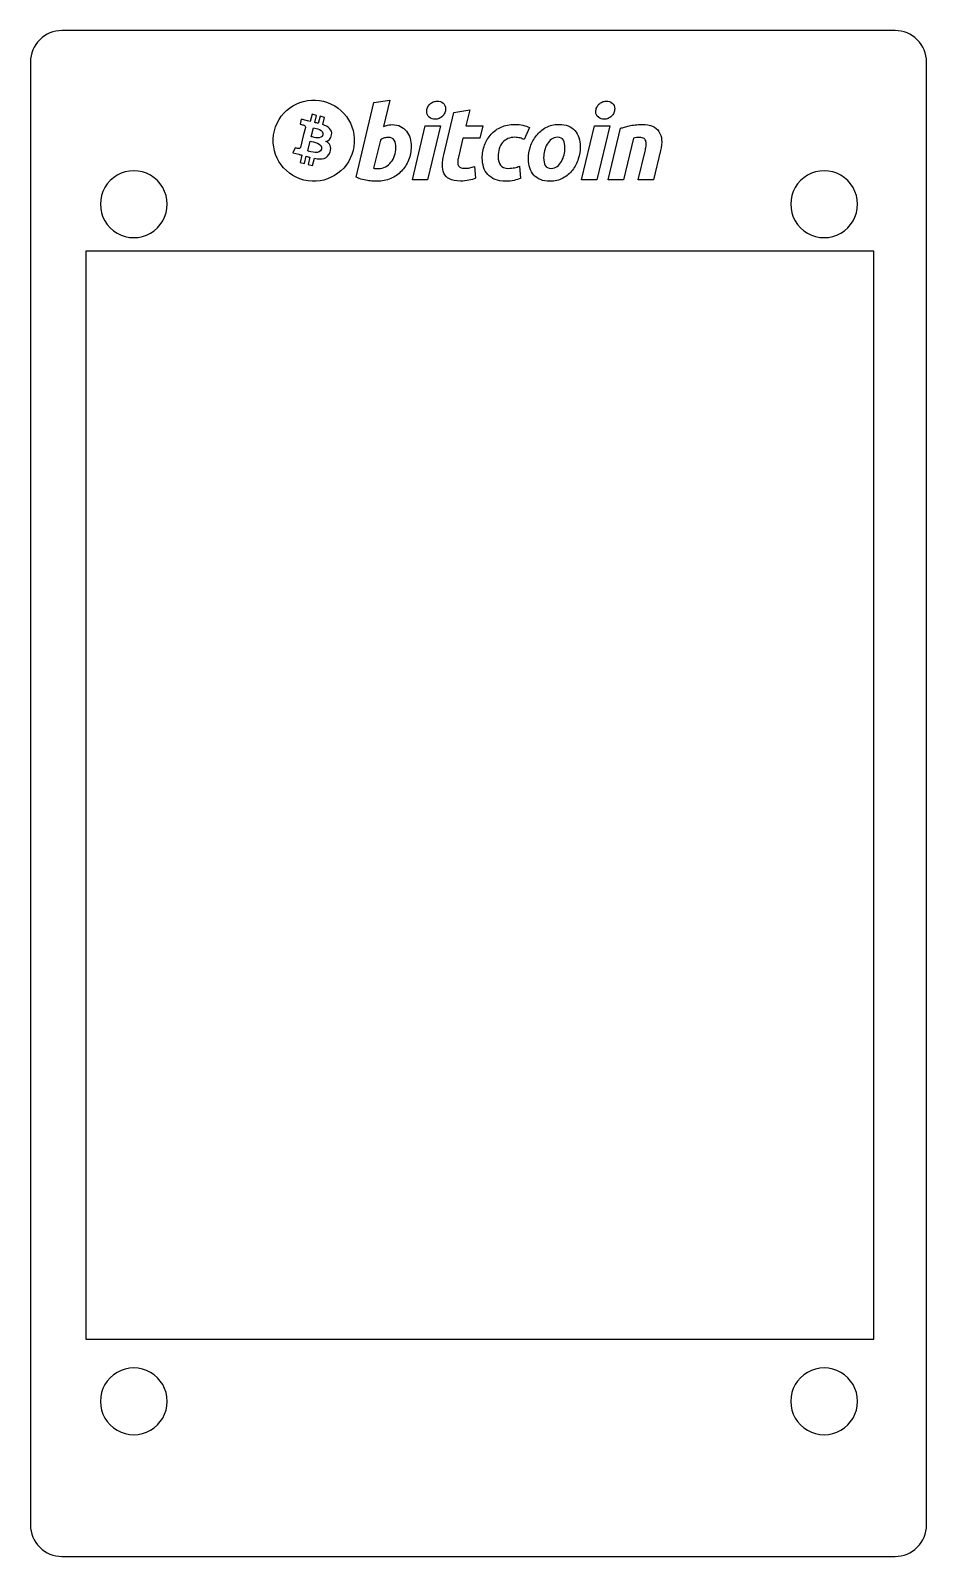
# Model space of a CAD drawing. Extents: x 2 to 59, y 198.2 to 295.2.
import ezdxf

# ---------------------------------------------------------------- set-up
doc = ezdxf.new("R2010")
doc.units = 0
doc.layers.get('0').update_dxf_attribs({"linetype": 'CONTINUOUS'})

msp = doc.modelspace()

# ---------------------------------------------------------------- linework, layer by layer
at = {"color": 1}
for p, q in [((57.034957, 295.177959), (4.034957, 295.177959)), ((2.034957, 293.177959), (2.034957, 200.17796)), ((59.034958, 200.17796), (59.034958, 293.177959)), ((10.72884, 284.137465), (10.72884, 284.137465)), ((54.645441, 284.137465), (54.645441, 284.137465)), ((55.688465, 281.142937), (5.556464, 281.142937)), ((5.556464, 281.142937), (5.556464, 211.99441)), ((55.688465, 211.99441), (55.688465, 281.142937)), ((5.556464, 211.99441), (55.688465, 211.99441)), ((10.72884, 208.039064), (10.72884, 208.039064)), ((54.645441, 208.039064), (54.645441, 208.039064)), ((4.034957, 198.177958), (57.034957, 198.177958))]:
    msp.add_line(p, q, dxfattribs=at)
at = {"color": 5}
for p, q in [((22.75696, 285.84971), (23.886877, 290.597846)), ((23.886877, 290.597846), (24.898972, 290.7547)), ((24.898972, 290.7547), (24.494457, 289.069783)), ((28.970772, 289.977033), (29.983348, 290.133887)), ((29.983348, 290.133887), (29.734722, 289.121308)), ((19.261071, 289.532598), (19.18575, 289.230178)), ((19.651555, 289.435098), (19.261071, 289.532598)), ((19.651232, 289.433646), (19.65155, 289.435101)), ((19.948088, 289.856145), (19.832039, 289.391147)), ((20.230989, 289.78558), (19.948088, 289.856145)), ((20.117361, 289.329695), (20.230989, 289.78558)), ((20.457038, 289.72921), (20.344135, 289.276308)), ((20.740182, 289.658646), (20.457038, 289.72921)), ((20.624133, 289.193486), (20.740182, 289.658646)), ((26.33401, 285.685927), (27.15038, 289.121164)), ((27.15038, 289.121164), (28.123602, 289.121164)), ((28.123602, 289.121164), (27.300621, 285.685927)), ((28.33053, 287.273328), (28.970772, 289.977033)), ((29.734722, 289.121308), (30.818995, 289.121308)), ((30.818995, 289.121308), (30.623187, 288.324696)), ((37.089723, 285.685927), (37.906013, 289.121164)), ((37.906013, 289.121164), (38.879719, 289.121164)), ((38.879719, 289.121164), (38.057061, 285.685927)), ((19.390749, 288.482439), (19.205588, 287.740102)), ((19.523331, 289.014373), (19.391152, 288.484456)), ((19.673329, 287.521391), (19.828893, 288.144696)), ((19.900022, 288.429939), (20.040991, 288.99526)), ((24.291796, 288.214061), (23.86099, 286.424708)), ((29.545367, 288.324696), (29.258271, 287.123005)), ((30.623187, 288.324696), (29.545367, 288.324696)), ((33.781132, 289.010809), (33.447829, 288.252744)), ((38.785816, 285.686492), (39.57646, 288.964954)), ((40.392829, 288.34439), (39.759281, 285.686492)), ((18.870024, 287.724214), (18.72938, 287.400021)), ((18.72938, 287.400021), (19.097926, 287.308087)), ((19.299783, 287.256069), (19.182524, 286.785587)), ((19.465346, 286.715023), (19.581395, 287.180585)), ((19.807039, 287.121956), (19.691395, 286.658732)), ((40.699603, 285.68625), (41.130569, 287.502134)), ((42.117341, 287.541085), (41.672584, 285.68625)), ((19.182524, 286.785587), (19.465346, 286.715023)), ((19.691395, 286.658732), (19.974539, 286.588168)), ((19.974539, 286.588168), (20.091717, 287.057683)), ((30.276895, 286.528812), (30.349074, 285.783976)), ((33.13452, 286.554443), (33.206777, 285.777347)), ((27.300621, 285.685927), (26.33401, 285.685927)), ((38.057061, 285.685927), (37.089723, 285.685927)), ((39.759281, 285.686492), (38.785816, 285.686492)), ((41.672584, 285.68625), (40.699603, 285.68625))]:
    msp.add_line(p, q, dxfattribs=at)
at = {"color": 1}
for points in [[(4.034957, 295.177959), (3.504524, 295.177959), (2.995816, 294.967246), (2.620743, 294.592173)], [(58.449171, 294.592173), (58.074098, 294.967246), (57.56539, 295.17796), (57.034957, 295.177959)], [(2.620743, 294.592173), (2.24567, 294.2171), (2.034957, 293.708392), (2.034957, 293.177959)], [(59.034958, 293.177959), (59.034958, 293.708393), (58.824244, 294.217101), (58.449171, 294.592173)], [(9.667079, 285.977489), (9.009814, 286.357064), (8.199954, 286.357064), (7.54269, 285.977489)], [(53.583463, 285.976864), (52.926309, 286.356273), (52.116661, 286.356273), (51.459507, 285.976864)], [(7.54269, 285.977489), (6.885426, 285.597914), (6.480661, 284.89646), (6.480929, 284.137465)], [(10.72884, 284.137465), (10.729108, 284.89646), (10.324343, 285.597914), (9.667079, 285.977489)], [(51.459507, 285.976864), (50.802353, 285.597456), (50.397529, 284.896281), (50.397529, 284.137465)], [(54.645441, 284.137465), (54.645441, 284.896281), (54.240617, 285.597456), (53.583463, 285.976864)], [(6.480929, 284.137465), (6.480661, 283.37847), (6.885426, 282.677015), (7.54269, 282.297441)], [(9.667079, 282.297441), (10.324343, 282.677015), (10.729108, 283.37847), (10.72884, 284.137465)], [(50.397529, 284.137465), (50.397529, 283.378649), (50.802353, 282.677473), (51.459507, 282.298065)], [(53.583463, 282.298065), (54.240617, 282.677473), (54.645441, 283.378649), (54.645441, 284.137465)], [(7.54269, 282.297441), (8.199954, 281.917866), (9.009814, 281.917866), (9.667079, 282.297441)], [(51.459507, 282.298065), (52.116661, 281.918657), (52.926309, 281.918657), (53.583463, 282.298065)], [(7.54269, 209.879088), (6.885426, 209.499513), (6.480661, 208.798059), (6.480929, 208.039064)], [(9.667079, 209.879088), (9.009814, 210.258663), (8.199954, 210.258663), (7.54269, 209.879088)], [(10.72884, 208.039064), (10.729108, 208.798059), (10.324343, 209.499513), (9.667079, 209.879088)], [(51.459507, 209.878463), (50.802353, 209.499055), (50.397529, 208.79788), (50.397529, 208.039064)], [(53.583463, 209.878463), (52.926309, 210.257872), (52.116661, 210.257872), (51.459507, 209.878463)], [(54.645441, 208.039064), (54.645441, 208.79788), (54.240617, 209.499055), (53.583463, 209.878463)], [(6.480929, 208.039064), (6.480661, 207.280069), (6.885426, 206.578614), (7.54269, 206.19904)], [(9.667079, 206.19904), (10.324343, 206.578614), (10.729108, 207.280069), (10.72884, 208.039064)], [(50.397529, 208.039064), (50.397529, 207.280248), (50.802353, 206.579072), (51.459507, 206.199664)], [(53.583463, 206.199664), (54.240617, 206.579072), (54.645441, 207.280248), (54.645441, 208.039064)], [(7.54269, 206.19904), (8.199954, 205.819465), (9.009814, 205.819465), (9.667079, 206.19904)], [(51.459507, 206.199664), (52.116661, 205.820256), (52.926309, 205.820256), (53.583463, 206.199664)], [(2.034957, 200.17796), (2.034956, 199.647526), (2.24567, 199.138818), (2.620743, 198.763745)], [(58.449171, 198.763745), (58.824244, 199.138818), (59.034958, 199.647526), (59.034958, 200.17796)], [(2.620743, 198.763745), (2.995816, 198.388672), (3.504524, 198.177958), (4.034957, 198.177958)], [(57.034957, 198.177958), (57.56539, 198.177958), (58.074098, 198.388672), (58.449171, 198.763745)]]:
    msp.add_open_spline(points, degree=3, dxfattribs=at)
at = {"color": 5}
for points in [[(17.550931, 288.798744), (17.895365, 290.181484), (19.295686, 291.022853), (20.677859, 290.678177)], [(20.677859, 290.678177), (22.060518, 290.333498), (22.901728, 288.933019), (22.557131, 287.550522)], [(27.241669, 290.029467), (27.241669, 290.120758), (27.260137, 290.206403), (27.296912, 290.287209)], [(27.296912, 290.287209), (27.33425, 290.367854), (27.383039, 290.437289), (27.444171, 290.496321)], [(27.444171, 290.496321), (27.505218, 290.55487), (27.575944, 290.601643), (27.656266, 290.636804)], [(27.656266, 290.636804), (27.737073, 290.671563), (27.82312, 290.688982), (27.91465, 290.688982)], [(27.91465, 290.688982), (28.04949, 290.688982), (28.171185, 290.648822), (28.280135, 290.568337)], [(28.280135, 290.568337), (28.388683, 290.487451), (28.44328, 290.364306), (28.44328, 290.199225)], [(28.44328, 290.199225), (28.44328, 290.107612), (28.424812, 290.021644), (28.387717, 289.941001)], [(37.997704, 290.029467), (37.997704, 290.120758), (38.01649, 290.206403), (38.053349, 290.287209)], [(38.053349, 290.287209), (38.090205, 290.367854), (38.139238, 290.437289), (38.200364, 290.496321)], [(38.200364, 290.496321), (38.261171, 290.55487), (38.332542, 290.601643), (38.412703, 290.636804)], [(38.412703, 290.636804), (38.493028, 290.671563), (38.578994, 290.688982), (38.670204, 290.688982)], [(38.670204, 290.688982), (38.805445, 290.688982), (38.92754, 290.648822), (39.036252, 290.568337)], [(39.036252, 290.568337), (39.145041, 290.487451), (39.199878, 290.364306), (39.199878, 290.199225)], [(39.199878, 290.199225), (39.199878, 290.107612), (39.180352, 290.021644), (39.143832, 289.941001)], [(19.18575, 289.230178), (19.325804, 289.198081), (19.394325, 289.181039), (19.391314, 289.17905)], [(19.391314, 289.17905), (19.506071, 289.15042), (19.526798, 289.074534), (19.523331, 289.014373)], [(19.832039, 289.391147), (19.770427, 289.405178), (19.709944, 289.41905), (19.651232, 289.433646)], [(20.344135, 289.276308), (20.2697, 289.294856), (20.193247, 289.312356), (20.117361, 289.329695)], [(21.191795, 288.542357), (21.243166, 288.885745), (20.981714, 289.070341), (20.624133, 289.193486)], [(24.494457, 289.069783), (24.581069, 289.108817), (24.668328, 289.139059), (24.755424, 289.161075)], [(24.755424, 289.161075), (24.842601, 289.182686), (24.936149, 289.193977), (25.03607, 289.193977)], [(25.03607, 289.193977), (25.245424, 289.193977), (25.426148, 289.156478), (25.578165, 289.082848)], [(25.578165, 289.082848), (25.730826, 289.008494), (25.856794, 288.908333), (25.957842, 288.782365)], [(27.405219, 289.660356), (27.295782, 289.740354), (27.241669, 289.863501), (27.241669, 290.029467)], [(27.771024, 289.53971), (27.636105, 289.53971), (27.513846, 289.579872), (27.405219, 289.660356)], [(28.028847, 289.591725), (27.947959, 289.556404), (27.862313, 289.53971), (27.771024, 289.53971)], [(28.240942, 289.731887), (28.180379, 289.673258), (28.109008, 289.626646), (28.028847, 289.591725)], [(28.387717, 289.941001), (28.350861, 289.860356), (28.302072, 289.79092), (28.240942, 289.731887)], [(31.981942, 289.043469), (32.235894, 289.156373), (32.520408, 289.213308), (32.833797, 289.213308)], [(32.833797, 289.213308), (33.030004, 289.213308), (33.205327, 289.19476), (33.359519, 289.157582)], [(33.359519, 289.157582), (33.51444, 289.120082), (33.654439, 289.071615), (33.781132, 289.010809)], [(34.822606, 289.014437), (35.061559, 289.146856), (35.336395, 289.21347), (35.645106, 289.21347)], [(35.645106, 289.21347), (35.871557, 289.21347), (36.07091, 289.178227), (36.243329, 289.10863)], [(36.243329, 289.10863), (36.414861, 289.039194), (36.556151, 288.940727), (36.667845, 288.81476)], [(38.161333, 289.660356), (38.052301, 289.740354), (37.997704, 289.863501), (37.997704, 290.029467)], [(38.526736, 289.53971), (38.391896, 289.53971), (38.26964, 289.579872), (38.161333, 289.660356)], [(38.785284, 289.591725), (38.704234, 289.556404), (38.618591, 289.53971), (38.526736, 289.53971)], [(38.997379, 289.731887), (38.936091, 289.673258), (38.865527, 289.626646), (38.785284, 289.591725)], [(39.143832, 289.941001), (39.107298, 289.860356), (39.058186, 289.79092), (38.997379, 289.731887)], [(39.820813, 289.040276), (39.910329, 289.068341), (40.010249, 289.094388), (40.121861, 289.117938)], [(40.121861, 289.117938), (40.232264, 289.14229), (40.356861, 289.161969), (40.493876, 289.177212)], [(40.493876, 289.177212), (40.630732, 289.192774), (40.787021, 289.200355), (40.960328, 289.200355)], [(40.960328, 289.200355), (41.470165, 289.200355), (41.821698, 289.051889), (42.015648, 288.75584)], [(19.429556, 285.671251), (18.047461, 286.016008), (17.206012, 287.416327), (17.550931, 288.798744)], [(19.420669, 288.475019), (19.411151, 288.477347), (19.401074, 288.479938), (19.390749, 288.48244)], [(19.391152, 288.484456), (19.399137, 288.482445), (19.409379, 288.479455), (19.420669, 288.475018)], [(19.828893, 288.144696), (20.020828, 288.096793), (20.636311, 288.001874), (20.544859, 287.635264)], [(20.632441, 288.547437), (20.552602, 288.2276), (20.059781, 288.390101), (19.900022, 288.429939)], [(20.040991, 288.99526), (20.200748, 288.955422), (20.715585, 288.881067), (20.632441, 288.547437)], [(20.830262, 288.126553), (21.015263, 288.169294), (21.154618, 288.290987), (21.191795, 288.542357)], [(21.090425, 287.439779), (21.213569, 287.791391), (21.084294, 287.994214), (20.830262, 288.126553)], [(24.556716, 288.351559), (24.458409, 288.329381), (24.370505, 288.283333), (24.291796, 288.214061)], [(24.79486, 288.384141), (24.733488, 288.384141), (24.654619, 288.372447), (24.556716, 288.351559)], [(25.180182, 288.207769), (25.110584, 288.325108), (24.981876, 288.384141), (24.79486, 288.384141)], [(25.284697, 287.717932), (25.284697, 287.927044), (25.249859, 288.089867), (25.180182, 288.207769)], [(25.957842, 288.782365), (26.057439, 288.655752), (26.131631, 288.507768), (26.179616, 288.338172)], [(26.179616, 288.338172), (26.227195, 288.168091), (26.251067, 287.985271), (26.251067, 287.789626)], [(30.920089, 287.893794), (31.015654, 288.155246), (31.153314, 288.383874), (31.331863, 288.580003)], [(31.331863, 288.580003), (31.509846, 288.775244), (31.726621, 288.929922), (31.981942, 289.043469)], [(32.834038, 288.390083), (32.511296, 288.390083), (32.256296, 288.278873), (32.06646, 288.057261)], [(33.176779, 288.347424), (33.083312, 288.376213), (32.969036, 288.390083), (32.834038, 288.390083)], [(33.447829, 288.252744), (33.36073, 288.288067), (33.270328, 288.319196), (33.176779, 288.347424)], [(33.839706, 287.795972), (33.924383, 288.057424), (34.049785, 288.292262), (34.215591, 288.501052)], [(34.215591, 288.501052), (34.380268, 288.710164), (34.583574, 288.881131), (34.822606, 289.014437)], [(35.175508, 288.266293), (35.066557, 288.183149), (34.975186, 288.078551), (34.901476, 287.952666)], [(35.553893, 288.390083), (35.410669, 288.390083), (35.283894, 288.348471), (35.175508, 288.266293)], [(35.932846, 288.207422), (35.863329, 288.328955), (35.736797, 288.390083), (35.553893, 288.390083)], [(36.037602, 287.697827), (36.037602, 287.915246), (36.002603, 288.085407), (35.932846, 288.207422)], [(36.667845, 288.81476), (36.778409, 288.688147), (36.862359, 288.539518), (36.918731, 288.367262)], [(36.918731, 288.367262), (36.975584, 288.195649), (37.003651, 288.004761), (37.003651, 287.795972)], [(39.57646, 288.964954), (39.649765, 288.986404), (39.731781, 289.012211), (39.820813, 289.040276)], [(40.777988, 288.384068), (40.652023, 288.384068), (40.523716, 288.370519), (40.392829, 288.34439)], [(41.068876, 288.309067), (41.005085, 288.358986), (40.908713, 288.384068), (40.777988, 288.384068)], [(41.18928, 288.112859), (41.172109, 288.192858), (41.131617, 288.258343), (41.068876, 288.309067)], [(41.192828, 287.832134), (41.208148, 287.938342), (41.207354, 288.031971), (41.189283, 288.112859)], [(42.015648, 288.75584), (42.209519, 288.459794), (42.243065, 288.054713), (42.117341, 287.541085)], [(19.07583, 287.672843), (19.077656, 287.670102), (19.009057, 287.687226), (18.870024, 287.724214)], [(19.205588, 287.740102), (19.191557, 287.705263), (19.155911, 287.653085), (19.07583, 287.672843)], [(19.097926, 287.308087), (19.166394, 287.290907), (19.233573, 287.273006), (19.299783, 287.256069)], [(22.557131, 287.550522), (22.212453, 286.167862), (20.812134, 285.326655), (19.429556, 285.671251)], [(19.581395, 287.180585), (19.658653, 287.159617), (19.733572, 287.140265), (19.807039, 287.121956)], [(20.544859, 287.635264), (20.45736, 287.283732), (19.865346, 287.47365), (19.673329, 287.521391)], [(20.091717, 287.057683), (20.574456, 286.966312), (20.937601, 287.003166), (21.090425, 287.439779)], [(24.968084, 286.806241), (25.065907, 286.930837), (25.143246, 287.071079), (25.199779, 287.227853)], [(25.199779, 287.227853), (25.25623, 287.384464), (25.284697, 287.547932), (25.284697, 287.717932)], [(26.251067, 287.789626), (26.251067, 287.4889), (26.195986, 287.204949), (26.084697, 286.937208)], [(28.239162, 286.639699), (28.248025, 286.840264), (28.278272, 287.051312), (28.33053, 287.273328)], [(29.258271, 287.123005), (29.231812, 287.023006), (29.216898, 286.929457), (29.212627, 286.842522)], [(30.77654, 287.057587), (30.77654, 287.353553), (30.824443, 287.632504), (30.920089, 287.893794)], [(32.06646, 288.057261), (31.877185, 287.835328), (31.782025, 287.536618), (31.782025, 287.162103)], [(31.782025, 287.162103), (31.782025, 286.940006), (31.830007, 286.760572), (31.926136, 286.623233)], [(33.712851, 287.0117), (33.712851, 287.273312), (33.754785, 287.534924), (33.839706, 287.795972)], [(34.734542, 287.537827), (34.697527, 287.387425), (34.679221, 287.245167), (34.679221, 287.110087)], [(34.901476, 287.952666), (34.826959, 287.825971), (34.77188, 287.687828), (34.734542, 287.537827)], [(35.815347, 286.855328), (35.889377, 286.981216), (35.945183, 287.119764), (35.982442, 287.270087)], [(35.982442, 287.270087), (36.019057, 287.420005), (36.037602, 287.56299), (36.037602, 287.697827)], [(37.003651, 287.795972), (37.003651, 287.535167), (36.962199, 287.273472), (36.87994, 287.01186)], [(41.130569, 287.502134), (41.156869, 287.61544), (41.177504, 287.725117), (41.192828, 287.832134)], [(23.86099, 286.424708), (23.886877, 286.42003), (23.909943, 286.415757), (23.929538, 286.411643)], [(23.929538, 286.411643), (23.948731, 286.407129), (23.969941, 286.403984), (23.990991, 286.401885)], [(23.990991, 286.401887), (24.013409, 286.399373), (24.038974, 286.398098), (24.069862, 286.398098)], [(24.069862, 286.398096), (24.100748, 286.398096), (24.139297, 286.398014), (24.1872, 286.398014)], [(24.1872, 286.398014), (24.339619, 286.398014), (24.483247, 286.435516), (24.618166, 286.509063)], [(24.618166, 286.509063), (24.753408, 286.582773), (24.870264, 286.68229), (24.968084, 286.806241)], [(25.630665, 286.238015), (25.43889, 286.039871), (25.212519, 285.883742), (24.951392, 285.768258)], [(26.084697, 286.937208), (25.973488, 286.669063), (25.8226, 286.436483), (25.630665, 286.238015)], [(28.33053, 286.107765), (28.261336, 286.261798), (28.230452, 286.439459), (28.239162, 286.639699)], [(29.212627, 286.842522), (29.207865, 286.755103), (29.218924, 286.680104), (29.245044, 286.616958)], [(29.245044, 286.616958), (29.271079, 286.553652), (29.317786, 286.504782), (29.385527, 286.470508)], [(29.385527, 286.470508), (29.452946, 286.435344), (29.549479, 286.417685), (29.676013, 286.417685)], [(29.676013, 286.417685), (29.780286, 286.417685), (29.881978, 286.427604), (29.980205, 286.447282)], [(29.980205, 286.447282), (30.077865, 286.466554), (30.176735, 286.493491), (30.276895, 286.528812)], [(30.858719, 286.496056), (30.804363, 286.674522), (30.77654, 286.862184), (30.77654, 287.057587)], [(31.123316, 286.028718), (31.000816, 286.161944), (30.912991, 286.317588), (30.858719, 286.496056)], [(31.926136, 286.623233), (32.021701, 286.485895), (32.198474, 286.417507), (32.454927, 286.417507)], [(32.454927, 286.417507), (32.581538, 286.417507), (32.703717, 286.430813), (32.820811, 286.456538)], [(32.820811, 286.456538), (32.938715, 286.482668), (33.042828, 286.515572), (33.13452, 286.554443)], [(33.797285, 286.440733), (33.74027, 286.612667), (33.712851, 286.80315), (33.712851, 287.0117)], [(34.048816, 285.993557), (33.937448, 286.119442), (33.8543, 286.268718), (33.797285, 286.440733)], [(34.679221, 287.110087), (34.679221, 286.892183), (34.714542, 286.722345), (34.783493, 286.600167)], [(34.783493, 286.600167), (34.853494, 286.478717), (34.979621, 286.417587), (35.162445, 286.417587)], [(35.162445, 286.417587), (35.306233, 286.417587), (35.43228, 286.458879), (35.541395, 286.541861)], [(35.541395, 286.541861), (35.64962, 286.624362), (35.741152, 286.728958), (35.815347, 286.855328)], [(36.514135, 286.3067), (36.353168, 286.09783), (36.151958, 285.926943), (35.910187, 285.794202)], [(36.87994, 287.01186), (36.797684, 286.751377), (36.675425, 286.515894), (36.514135, 286.3067)], [(23.158816, 285.706161), (23.017525, 285.740517), (22.883332, 285.78858), (22.75696, 285.84971)], [(23.560587, 285.627292), (23.434057, 285.64495), (23.300184, 285.67108), (23.158816, 285.706161)], [(23.896556, 285.598259), (23.798813, 285.600191), (23.686475, 285.610274), (23.560587, 285.627292)], [(24.102844, 285.595114), (24.063491, 285.595114), (23.994216, 285.596251), (23.896556, 285.59826)], [(24.951392, 285.768258), (24.690667, 285.652856), (24.4072, 285.595114), (24.102844, 285.595114)], [(28.683352, 285.741475), (28.517628, 285.83083), (28.40061, 285.953088), (28.33053, 286.107765)], [(29.382381, 285.608169), (29.081981, 285.608169), (28.849159, 285.652767), (28.683352, 285.741475)], [(29.92456, 285.660185), (29.771978, 285.625024), (29.591175, 285.608169), (29.382381, 285.608169)], [(30.349074, 285.783976), (30.218592, 285.736073), (30.07714, 285.694863), (29.92456, 285.660185)], [(31.586863, 285.711862), (31.399766, 285.790896), (31.24517, 285.895894), (31.123316, 286.028718)], [(32.272507, 285.594524), (32.002505, 285.594524), (31.773797, 285.634122), (31.586863, 285.711862)], [(32.80178, 285.649605), (32.653473, 285.613395), (32.477104, 285.594524), (32.272507, 285.594524)], [(33.206777, 285.777347), (33.084521, 285.729928), (32.9496, 285.687105), (32.80178, 285.649605)], [(34.469705, 285.699605), (34.300107, 285.769122), (34.159867, 285.866862), (34.048816, 285.993557)], [(35.070912, 285.594846), (34.840106, 285.594846), (34.639623, 285.63001), (34.469705, 285.699605)], [(35.910187, 285.794202), (35.668813, 285.66138), (35.388653, 285.594846), (35.070912, 285.594846)]]:
    msp.add_open_spline(points, degree=3, dxfattribs=at)

doc.saveas('drawing.dxf')
